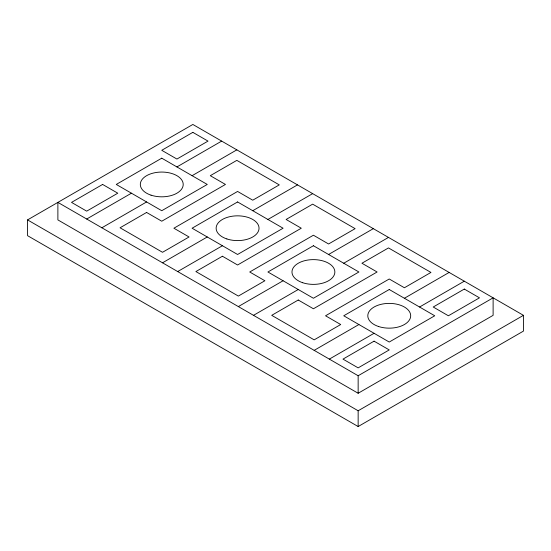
<?xml version="1.0" encoding="UTF-8"?>
<svg xmlns="http://www.w3.org/2000/svg" width="551" height="551" viewBox="0 0 551 551"><rect width="100%" height="100%" fill="white"/><g stroke="black" fill="none" stroke-linecap="round" stroke-linejoin="round"><path stroke-width="0.83" d="M27.55 219.904L192.85 124.464L523.45 315.337L523.45 331.096L358.15 426.536L27.55 235.663L27.55 219.904L358.15 410.77L523.45 315.337M86.693 219.029L131.434 193.201M176.926 166.932L221.66 141.104M101.859 227.783L146.594 201.955M192.092 175.686L236.827 149.858M162.517 262.806L207.259 236.978M252.751 210.709L297.492 184.881M177.684 271.56L222.425 245.732M267.917 219.463L312.651 193.635M238.349 306.583L283.083 280.755M328.575 254.486L373.316 228.658M253.508 315.337L298.249 289.509M343.741 263.24L388.483 237.412M314.173 350.36L358.908 324.532M404.406 298.263L449.141 272.435M329.34 359.114L374.074 333.286M419.566 307.017L464.307 281.189M358.15 375.748L493.117 297.829L493.117 315.337L358.15 393.262L57.883 219.904L57.883 202.389L358.15 375.748L358.15 393.262M358.15 410.77L358.15 426.536M102.617 184.44L71.527 202.389L86.693 211.15L117.783 193.201L102.617 184.44M192.85 132.35L161.76 150.299L176.926 159.053L208.016 141.104L192.85 132.35M161.76 158.178L116.268 184.44L161.76 210.709L207.259 184.44L161.76 158.178M146.594 212.459L120.056 227.783L162.517 252.296L189.062 236.978L173.896 228.217L237.584 191.445L252.751 200.199L279.288 184.881L236.827 160.362L210.289 175.686L225.455 184.44L161.76 221.213L146.594 212.459M237.584 201.955L192.092 228.217L237.584 254.486L283.083 228.217L237.584 201.955M222.425 256.236L195.88 271.56L238.349 296.073L264.886 280.755L249.72 271.994L313.416 235.222L328.575 243.983L355.12 228.658L312.651 204.145L286.114 219.463L301.28 228.217L237.584 264.997L222.425 256.236M313.416 245.732L267.917 271.994L313.416 298.263L358.908 271.994L313.416 245.732M298.249 300.013L271.712 315.337L314.173 339.85L340.711 324.532L325.545 315.778L389.24 278.999L404.406 287.76L430.944 272.435L388.483 247.922L361.938 263.24L377.104 271.994L313.416 308.774L298.249 300.013M389.24 289.509L343.741 315.778L389.24 342.04L434.732 315.778L389.24 289.509M374.074 341.165L342.984 359.114L358.15 367.868L389.24 349.919L374.074 341.165M464.307 289.068L433.217 307.017L448.383 315.778L479.473 297.829L464.307 289.068M151.036 195.164A21.448 12.384 0 0 0 183.207 184.44A21.448 12.384 0 0 0 151.036 173.717A21.448 12.384 0 0 0 151.036 195.164M226.86 238.941A21.448 12.384 0 0 0 259.032 228.217A21.448 12.384 0 0 0 226.86 217.493A21.448 12.384 0 0 0 226.86 238.941M302.692 282.718A21.448 12.384 0 0 0 334.856 271.994A21.448 12.384 0 0 0 302.692 261.277A21.448 12.384 0 0 0 302.692 282.718M378.516 326.495A21.448 12.384 0 0 0 410.688 315.778A21.448 12.384 0 0 0 378.516 305.054A21.448 12.384 0 0 0 378.516 326.495"/></g></svg>
